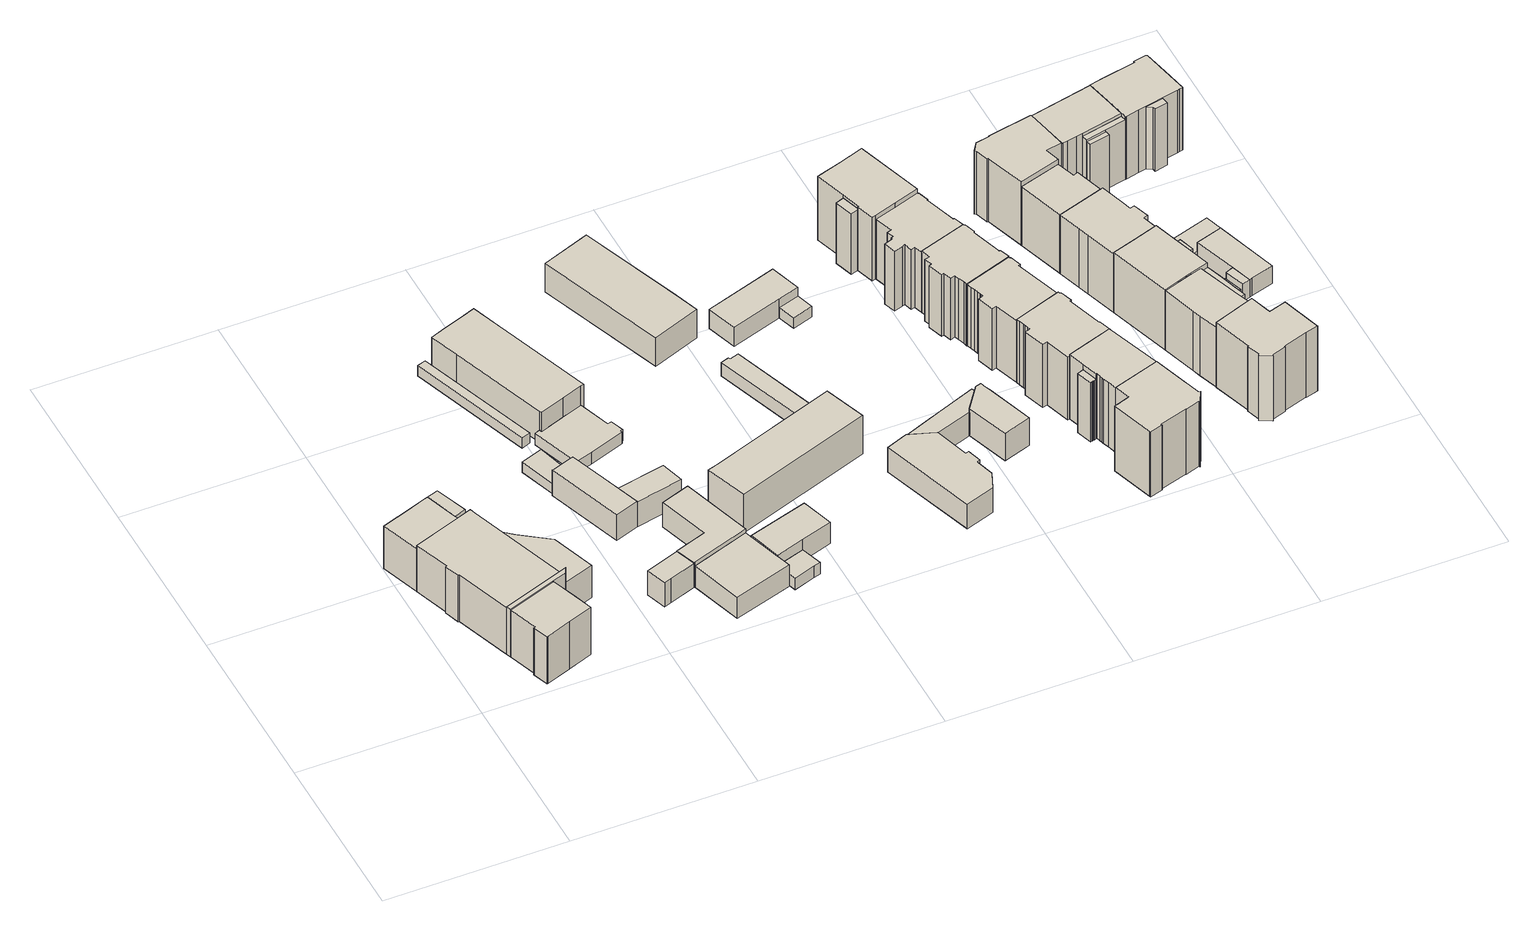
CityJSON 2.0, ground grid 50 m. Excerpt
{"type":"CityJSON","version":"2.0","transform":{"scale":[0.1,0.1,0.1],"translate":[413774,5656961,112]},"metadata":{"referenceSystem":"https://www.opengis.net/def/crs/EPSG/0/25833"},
"CityObjects":{
"building1":{"type":"Building","attributes":{"Gemeindeschluessel":14612000,"Geometrietyp2DReferenz":"3000","function":"31001_9998","roofType":"9999"},"children":["building1-1","building1-2","building1-3","building1-4","building1-5","building1-6"]},
"building1-1":{"type":"BuildingPart","attributes":{"Dachtyp_tdc":"tdcPolyFlatRoof","Dachneigung":10.19,"QualitaetDacherkennung":28,"Geometrietyp2DReferenz":"3000","measuredHeight":17.43,"roofType":"2100"},"parents":["building1"],"geometry":[{"type":"Solid","lod":"1","boundaries":[[[[0,1,2,3,4]],[[5,6,7,8,9]],[[4,6,5,0]],[[3,7,6,4]],[[2,8,7,3]],[[1,9,8,2]],[[0,5,9,1]]]]}]},
"building1-2":{"type":"BuildingPart","attributes":{"Dachtyp_tdc":"tdcGableRoof","Dachneigung":11.18,"QualitaetDacherkennung":90,"Geometrietyp2DReferenz":"3000","measuredHeight":16.26,"roofType":"3100"},"parents":["building1"],"geometry":[{"type":"Solid","lod":"1","boundaries":[[[[10,11,12,13,14,15,16,17,18,19]],[[20,21,8,22,7,23,24,25,26,27]],[[19,21,20,10]],[[18,8,21,19]],[[17,22,8,18]],[[16,7,22,17]],[[15,23,7,16]],[[14,24,23,15]],[[13,25,24,14]],[[12,26,25,13]],[[11,27,26,12]],[[10,20,27,11]]]]}]},
"building1-3":{"type":"BuildingPart","attributes":{"Dachtyp_tdc":"tdcPolyFlatRoof","Dachneigung":0,"QualitaetDacherkennung":28,"Geometrietyp2DReferenz":"3000","measuredHeight":15.15,"roofType":"1000"},"parents":["building1"],"geometry":[{"type":"Solid","lod":"1","boundaries":[[[[28,29,30,31,32,33,34,35,36,37]],[[38,39,9,40,41,42,43,44,45,46]],[[37,39,38,28]],[[36,9,39,37]],[[35,40,9,36]],[[34,41,40,35]],[[33,42,41,34]],[[32,43,42,33]],[[31,44,43,32]],[[30,45,44,31]],[[29,46,45,30]],[[28,38,46,29]]]]}]},
"building1-4":{"type":"BuildingPart","attributes":{"Dachtyp_tdc":"tdcPolyFlatRoof","Dachneigung":0,"QualitaetDacherkennung":69,"Geometrietyp2DReferenz":"3000","measuredHeight":13.95,"roofType":"1000"},"parents":["building1"],"geometry":[{"type":"Solid","lod":"1","boundaries":[[[[47,48,49,50]],[[51,52,53,54]],[[50,52,51,47]],[[49,53,52,50]],[[48,54,53,49]],[[47,51,54,48]]]]}]},
"building1-5":{"type":"BuildingPart","attributes":{"Dachtyp_tdc":"tdcPolyFlatRoof","Dachneigung":0,"QualitaetDacherkennung":20,"Geometrietyp2DReferenz":"3000","measuredHeight":10.63,"roofType":"1000"},"parents":["building1"],"geometry":[{"type":"Solid","lod":"1","boundaries":[[[[55,56,57,58,59,60]],[[61,5,39,38,62,63]],[[60,5,61,55]],[[59,39,5,60]],[[58,38,39,59]],[[57,62,38,58]],[[56,63,62,57]],[[55,61,63,56]]]]}]},
"building1-6":{"type":"BuildingPart","attributes":{"Dachtyp_tdc":"tdcPolyFlatRoof","Dachneigung":0,"QualitaetDacherkennung":52,"Geometrietyp2DReferenz":"3000","measuredHeight":14.01,"roofType":"1000"},"parents":["building1"],"geometry":[{"type":"Solid","lod":"1","boundaries":[[[[50,49,64,65,66,67,68]],[[52,45,44,69,70,71,53]],[[68,45,52,50]],[[67,44,45,68]],[[66,69,44,67]],[[65,70,69,66]],[[64,71,70,65]],[[49,53,71,64]],[[50,52,53,49]]]]}]},
"building2":{"type":"Building","attributes":{"Dachtyp_tdc":"tdcPolyFlatRoof","Gemeindeschluessel":14612000,"Dachneigung":5.05,"QualitaetDacherkennung":72,"Geometrietyp2DReferenz":"3000","measuredHeight":8.19,"function":"31001_9998","roofType":"2100"},"geometry":[{"type":"Solid","lod":"1","boundaries":[[[[72,73,74,75,76]],[[77,78,79,80,81]],[[76,78,77,72]],[[75,79,78,76]],[[74,80,79,75]],[[73,81,80,74]],[[72,77,81,73]]]]}]},
"building3":{"type":"Building","attributes":{"Dachtyp_tdc":"tdcPolyFlatRoof","Gemeindeschluessel":14612000,"Dachneigung":9.9,"QualitaetDacherkennung":56,"Geometrietyp2DReferenz":"3000","measuredHeight":4.41,"function":"31001_9998","roofType":"2100"},"geometry":[{"type":"Solid","lod":"1","boundaries":[[[[82,83,84,85]],[[86,87,88,89]],[[85,87,86,82]],[[84,88,87,85]],[[83,89,88,84]],[[82,86,89,83]]]]}]},
"building4":{"type":"Building","attributes":{"Dachtyp_tdc":"tdcPolyFlatRoof","Gemeindeschluessel":14612000,"Dachneigung":16.32,"QualitaetDacherkennung":69,"Geometrietyp2DReferenz":"3000","measuredHeight":3.81,"function":"31001_9998","roofType":"2100"},"geometry":[{"type":"Solid","lod":"1","boundaries":[[[[90,91,92,93]],[[94,95,96,97]],[[93,95,94,90]],[[92,96,95,93]],[[91,97,96,92]],[[90,94,97,91]]]]}]},
"building5":{"type":"Building","attributes":{"Gemeindeschluessel":14612000,"Geometrietyp2DReferenz":"3000","function":"31001_9998","roofType":"9999"},"children":["building5-1","building5-2"]},
"building5-1":{"type":"BuildingPart","attributes":{"Dachtyp_tdc":"tdcPolyFlatRoof","Dachneigung":4.7,"QualitaetDacherkennung":85,"Geometrietyp2DReferenz":"3000","measuredHeight":8.57,"roofType":"2100"},"parents":["building5"],"geometry":[{"type":"Solid","lod":"1","boundaries":[[[[98,99,100,101]],[[102,103,104,105]],[[101,103,102,98]],[[100,104,103,101]],[[99,105,104,100]],[[98,102,105,99]]]]}]},
"building5-2":{"type":"BuildingPart","attributes":{"Dachtyp_tdc":"tdcPolyFlatRoof","Dachneigung":7.68,"QualitaetDacherkennung":75,"Geometrietyp2DReferenz":"3000","measuredHeight":8.88,"roofType":"2100"},"parents":["building5"],"geometry":[{"type":"Solid","lod":"1","boundaries":[[[[106,107,108,109,110,111,112]],[[113,114,115,116,117,103,102]],[[112,114,113,106]],[[111,115,114,112]],[[110,116,115,111]],[[109,117,116,110]],[[108,103,117,109]],[[107,102,103,108]],[[106,113,102,107]]]]}]},
"building6":{"type":"Building","attributes":{"Dachtyp_tdc":"tdcFreeFormRoof","Gemeindeschluessel":14612000,"Dachneigung":32.74,"QualitaetDacherkennung":16,"Geometrietyp2DReferenz":"3000","measuredHeight":9.76,"function":"31001_9998","roofType":"5000"},"geometry":[{"type":"Solid","lod":"1","boundaries":[[[[118,119,120,121,122]],[[123,124,125,126,127]],[[122,124,123,118]],[[121,125,124,122]],[[120,126,125,121]],[[119,127,126,120]],[[118,123,127,119]]]]}]},
"building7":{"type":"Building","attributes":{"Dachtyp_tdc":"tdcPolyFlatRoof","Gemeindeschluessel":14612000,"Dachneigung":0,"QualitaetDacherkennung":61,"Geometrietyp2DReferenz":"3000","measuredHeight":7.99,"function":"31001_9998","roofType":"1000"},"geometry":[{"type":"Solid","lod":"1","boundaries":[[[[128,129,130,131,132,133,134]],[[135,136,80,79,137,138,139]],[[134,136,135,128]],[[133,80,136,134]],[[132,79,80,133]],[[131,137,79,132]],[[130,138,137,131]],[[129,139,138,130]],[[128,135,139,129]]]]}]},
"building8":{"type":"Building","attributes":{"Dachtyp_tdc":"tdcGableAndHippedGRoof","Gemeindeschluessel":14612000,"Dachneigung":36.89,"QualitaetDacherkennung":75,"Geometrietyp2DReferenz":"3000","measuredHeight":12.99,"function":"31001_9998","roofType":"9999"},"geometry":[{"type":"Solid","lod":"1","boundaries":[[[[140,141,142,143,144,145,146,147,148,149,150]],[[151,152,153,154,155,156,157,158,159,160,161]],[[150,152,151,140]],[[149,153,152,150]],[[148,154,153,149]],[[147,155,154,148]],[[146,156,155,147]],[[145,157,156,146]],[[144,158,157,145]],[[143,159,158,144]],[[142,160,159,143]],[[141,161,160,142]],[[140,151,161,141]]]]}]},
"building9":{"type":"Building","attributes":{"Dachtyp_tdc":"tdcGableRoof","Gemeindeschluessel":14612000,"Dachneigung":10.89,"QualitaetDacherkennung":84,"Geometrietyp2DReferenz":"3000","measuredHeight":4.88,"function":"31001_9998","roofType":"3100"},"geometry":[{"type":"Solid","lod":"1","boundaries":[[[[162,163,164,165,166,167,168,169,170,171,172,173]],[[174,175,176,177,178,179,180,181,182,183,184,185]],[[173,175,174,162]],[[172,176,175,173]],[[171,177,176,172]],[[170,178,177,171]],[[169,179,178,170]],[[168,180,179,169]],[[167,181,180,168]],[[166,182,181,167]],[[165,183,182,166]],[[164,184,183,165]],[[163,185,184,164]],[[162,174,185,163]]]]}]},
"building10":{"type":"Building","attributes":{"Dachtyp_tdc":"tdcGableRoof","Gemeindeschluessel":14612000,"Dachneigung":12.08,"QualitaetDacherkennung":31,"Geometrietyp2DReferenz":"3000","measuredHeight":4.35,"function":"31001_9998","roofType":"3100"},"geometry":[{"type":"Solid","lod":"1","boundaries":[[[[186,187,188,189,190,191]],[[192,193,194,195,196,197]],[[191,193,192,186]],[[190,194,193,191]],[[189,195,194,190]],[[188,196,195,189]],[[187,197,196,188]],[[186,192,197,187]]]]}]},
"building11":{"type":"Building","attributes":{"Dachtyp_tdc":"tdcPolyFlatRoof","Gemeindeschluessel":14612000,"Dachneigung":0,"QualitaetDacherkennung":78,"Geometrietyp2DReferenz":"3000","measuredHeight":7.06,"function":"31001_9998","roofType":"1000"},"geometry":[{"type":"Solid","lod":"1","boundaries":[[[[198,199,200,201,202]],[[203,204,205,206,207]],[[202,204,203,198]],[[201,205,204,202]],[[200,206,205,201]],[[199,207,206,200]],[[198,203,207,199]]]]}]},
"building12":{"type":"Building","attributes":{"name":"Deutsche Angestellten-Akademie","Gemeindeschluessel":14612000,"Geometrietyp2DReferenz":"3000","function":"31001_3021","roofType":"9999"},"children":["building12-1","building12-2"]},
"building12-1":{"type":"BuildingPart","attributes":{"Dachtyp_tdc":"tdcPolyFlatRoof","Dachneigung":0,"QualitaetDacherkennung":78,"Geometrietyp2DReferenz":"3000","measuredHeight":12.76,"roofType":"1000"},"parents":["building12"],"geometry":[{"type":"Solid","lod":"1","boundaries":[[[[208,209,210,211,212]],[[213,214,215,216,217]],[[212,214,213,208]],[[211,215,214,212]],[[210,216,215,211]],[[209,217,216,210]],[[208,213,217,209]]]]}]},
"building12-2":{"type":"BuildingPart","attributes":{"Dachtyp_tdc":"tdcPolyFlatRoof","Dachneigung":0,"QualitaetDacherkennung":0,"Geometrietyp2DReferenz":"3000","measuredHeight":3,"roofType":"9999"},"parents":["building12"],"geometry":[{"type":"Solid","lod":"1","boundaries":[[[[218,219,220,221,222]],[[223,224,225,213,217]],[[222,224,223,218]],[[221,225,224,222]],[[220,213,225,221]],[[219,217,213,220]],[[218,223,217,219]]]]}]},
"building13":{"type":"Building","attributes":{"Dachtyp_tdc":"tdcPolyFlatRoof","Gemeindeschluessel":14612000,"Dachneigung":3.46,"QualitaetDacherkennung":88,"Geometrietyp2DReferenz":"3000","measuredHeight":9.9,"function":"31001_2000","roofType":"2100"},"geometry":[{"type":"Solid","lod":"1","boundaries":[[[[226,227,228,229,230]],[[231,232,233,234,235]],[[230,232,231,226]],[[229,233,232,230]],[[228,234,233,229]],[[227,235,234,228]],[[226,231,235,227]]]]}]},
"building14":{"type":"Building","attributes":{"Gemeindeschluessel":14612000,"Geometrietyp2DReferenz":"3000","function":"31001_9998","roofType":"9999"},"children":["building14-1","building14-2"]},
"building14-1":{"type":"BuildingPart","attributes":{"Dachtyp_tdc":"tdcPolyFlatRoof","Dachneigung":4.41,"QualitaetDacherkennung":83,"Geometrietyp2DReferenz":"3000","measuredHeight":4.77,"roofType":"2100"},"parents":["building14"],"geometry":[{"type":"Solid","lod":"1","boundaries":[[[[236,237,238,239,240,241,242,243,244]],[[245,246,247,248,249,250,251,252,253]],[[244,246,245,236]],[[243,247,246,244]],[[242,248,247,243]],[[241,249,248,242]],[[240,250,249,241]],[[239,251,250,240]],[[238,252,251,239]],[[237,253,252,238]],[[236,245,253,237]]]]}]},
"building14-2":{"type":"BuildingPart","attributes":{"Dachtyp_tdc":"tdcPolyFlatRoof","Dachneigung":58.21,"QualitaetDacherkennung":44,"Geometrietyp2DReferenz":"3000","measuredHeight":10.54,"roofType":"2100"},"parents":["building14"],"geometry":[{"type":"Solid","lod":"1","boundaries":[[[[254,255,256,257]],[[224,246,245,225]],[[257,246,224,254]],[[256,245,246,257]],[[255,225,245,256]],[[254,224,225,255]]]]}]},
"building15":{"type":"Building","attributes":{"Dachtyp_tdc":"tdcFreeFormRoof","Gemeindeschluessel":14612000,"Dachneigung":13.94,"QualitaetDacherkennung":61,"Geometrietyp2DReferenz":"3000","measuredHeight":9.37,"function":"31001_9998","roofType":"5000"},"geometry":[{"type":"Solid","lod":"1","boundaries":[[[[258,259,260,261,262,263,264,265,266,267]],[[268,269,270,271,272,273,274,275,276,277]],[[267,269,268,258]],[[266,270,269,267]],[[265,271,270,266]],[[264,272,271,265]],[[263,273,272,264]],[[262,274,273,263]],[[261,275,274,262]],[[260,276,275,261]],[[259,277,276,260]],[[258,268,277,259]]]]}]},
"building16":{"type":"Building","attributes":{"Gemeindeschluessel":14612000,"Geometrietyp2DReferenz":"3000","function":"31001_9998","roofType":"9999"},"children":["building16-1","building16-2"]},
"building16-1":{"type":"BuildingPart","attributes":{"Dachtyp_tdc":"tdcPolyFlatRoof","Dachneigung":0,"QualitaetDacherkennung":48,"Geometrietyp2DReferenz":"3000","measuredHeight":6.29,"roofType":"1000"},"parents":["building16"],"geometry":[{"type":"Solid","lod":"1","boundaries":[[[[278,279,280,281,282]],[[283,284,285,286,287]],[[282,284,283,278]],[[281,285,284,282]],[[280,286,285,281]],[[279,287,286,280]],[[278,283,287,279]]]]}]},
"building16-2":{"type":"BuildingPart","attributes":{"Dachtyp_tdc":"tdcPolyFlatRoof","Dachneigung":0,"QualitaetDacherkennung":53,"Geometrietyp2DReferenz":"3000","measuredHeight":3.47,"roofType":"1000"},"parents":["building16"],"geometry":[{"type":"Solid","lod":"1","boundaries":[[[[288,289,290,291]],[[285,292,293,286]],[[291,292,285,288]],[[290,293,292,291]],[[289,286,293,290]],[[288,285,286,289]]]]}]},
"building17":{"type":"Building","attributes":{"Dachtyp_tdc":"tdcFreeFormRoof","Gemeindeschluessel":14612000,"Dachneigung":11.35,"QualitaetDacherkennung":16,"Geometrietyp2DReferenz":"3000","measuredHeight":9.2,"function":"31001_9998","roofType":"5000"},"geometry":[{"type":"Solid","lod":"1","boundaries":[[[[294,295,296,297,298,299,300]],[[275,274,301,302,303,304,305]],[[300,274,275,294]],[[299,301,274,300]],[[298,302,301,299]],[[297,303,302,298]],[[296,304,303,297]],[[295,305,304,296]],[[294,275,305,295]]]]}]},
"building18":{"type":"Building","attributes":{"Dachtyp_tdc":"tdcFreeFormRoof","Gemeindeschluessel":14612000,"Dachneigung":15.91,"QualitaetDacherkennung":83,"Geometrietyp2DReferenz":"3000","measuredHeight":9.66,"function":"31001_9998","roofType":"5000"},"geometry":[{"type":"Solid","lod":"1","boundaries":[[[[306,307,308,309,310,311,312]],[[313,314,315,316,317,318,319]],[[312,314,313,306]],[[311,315,314,312]],[[310,316,315,311]],[[309,317,316,310]],[[308,318,317,309]],[[307,319,318,308]],[[306,313,319,307]]]]}]},
"building19":{"type":"Building","attributes":{"Gemeindeschluessel":14612000,"Geometrietyp2DReferenz":"3000","function":"31001_9998","roofType":"9999"},"children":["building19-1","building19-2"]},
"building19-1":{"type":"BuildingPart","attributes":{"Dachtyp_tdc":"tdcPolyFlatRoof","Dachneigung":29.01,"QualitaetDacherkennung":42,"Geometrietyp2DReferenz":"3000","measuredHeight":20.57,"roofType":"2100"},"parents":["building19"],"geometry":[{"type":"Solid","lod":"1","boundaries":[[[[320,321,322,323,324]],[[325,326,327,328,329]],[[324,326,325,320]],[[323,327,326,324]],[[322,328,327,323]],[[321,329,328,322]],[[320,325,329,321]]]]}]},
"building19-2":{"type":"BuildingPart","attributes":{"Dachtyp_tdc":"tdcGableRoof","Dachneigung":31.36,"QualitaetDacherkennung":74,"Geometrietyp2DReferenz":"3000","measuredHeight":23.24,"roofType":"3100"},"parents":["building19"],"geometry":[{"type":"Solid","lod":"1","boundaries":[[[[330,331,332,333,334,335,336,337,338,339,340]],[[329,328,327,341,342,343,344,345,346,347,348]],[[340,328,329,330]],[[339,327,328,340]],[[338,341,327,339]],[[337,342,341,338]],[[336,343,342,337]],[[335,344,343,336]],[[334,345,344,335]],[[333,346,345,334]],[[332,347,346,333]],[[331,348,347,332]],[[330,329,348,331]]]]}]},
"building20":{"type":"Building","attributes":{"Dachtyp_tdc":"tdcFreeFormRoof","Gemeindeschluessel":14612000,"Dachneigung":28.69,"QualitaetDacherkennung":70,"Geometrietyp2DReferenz":"3000","measuredHeight":22.8,"function":"31001_9998","roofType":"5000"},"geometry":[{"type":"Solid","lod":"1","boundaries":[[[[349,350,351,352,353,354,355,356,357,358,359,360,361,362,363,364,365,366,367,368,369,370,371]],[[372,373,374,375,376,347,345,377,378,379,380,381,382,383,384,385,386,387,388,389,390,391,392]],[[371,373,372,349]],[[370,374,373,371]],[[369,375,374,370]],[[368,376,375,369]],[[367,347,376,368]],[[366,345,347,367]],[[365,377,345,366]],[[364,378,377,365]],[[363,379,378,364]],[[362,380,379,363]],[[361,381,380,362]],[[360,382,381,361]],[[359,383,382,360]],[[358,384,383,359]],[[357,385,384,358]],[[356,386,385,357]],[[355,387,386,356]],[[354,388,387,355]],[[353,389,388,354]],[[352,390,389,353]],[[351,391,390,352]],[[350,392,391,351]],[[349,372,392,350]]]]}]},
"building21":{"type":"Building","attributes":{"Dachtyp_tdc":"tdcFreeFormRoof","Gemeindeschluessel":14612000,"Dachneigung":30.2,"QualitaetDacherkennung":68,"Geometrietyp2DReferenz":"3000","measuredHeight":22.72,"function":"31001_9998","roofType":"5000"},"geometry":[{"type":"Solid","lod":"1","boundaries":[[[[393,394,395,396,397,398,399,400,401,402,403,404,405,406,407,408,409,410,411,412,413,414,415]],[[416,417,386,385,418,419,420,421,422,423,424,425,426,427,428,429,430,431,432,433,434,435,436]],[[415,417,416,393]],[[414,386,417,415]],[[413,385,386,414]],[[412,418,385,413]],[[411,419,418,412]],[[410,420,419,411]],[[409,421,420,410]],[[408,422,421,409]],[[407,423,422,408]],[[406,424,423,407]],[[405,425,424,406]],[[404,426,425,405]],[[403,427,426,404]],[[402,428,427,403]],[[401,429,428,402]],[[400,430,429,401]],[[399,431,430,400]],[[398,432,431,399]],[[397,433,432,398]],[[396,434,433,397]],[[395,435,434,396]],[[394,436,435,395]],[[393,416,436,394]]]]}]},
"building22":{"type":"Building","attributes":{"Dachtyp_tdc":"tdcFreeFormRoof","Gemeindeschluessel":14612000,"Dachneigung":31.07,"QualitaetDacherkennung":56,"Geometrietyp2DReferenz":"3000","measuredHeight":23.45,"function":"31001_9998","roofType":"5000"},"geometry":[{"type":"Solid","lod":"1","boundaries":[[[[437,438,439,440,441,442,443,444,445,446,447,448,449,450,451,452,453,454]],[[455,456,457,458,459,460,461,462,463,464,465,466,467,468,469,470,471,472]],[[454,456,455,437]],[[453,457,456,454]],[[452,458,457,453]],[[451,459,458,452]],[[450,460,459,451]],[[449,461,460,450]],[[448,462,461,449]],[[447,463,462,448]],[[446,464,463,447]],[[445,465,464,446]],[[444,466,465,445]],[[443,467,466,444]],[[442,468,467,443]],[[441,469,468,442]],[[440,470,469,441]],[[439,471,470,440]],[[438,472,471,439]],[[437,455,472,438]]]]}]},
"building23":{"type":"Building","attributes":{"Dachtyp_tdc":"tdcFreeFormRoof","Gemeindeschluessel":14612000,"Dachneigung":29.21,"QualitaetDacherkennung":70,"Geometrietyp2DReferenz":"3000","measuredHeight":22.56,"function":"31001_9998","roofType":"5000"},"geometry":[{"type":"Solid","lod":"1","boundaries":[[[[473,474,475,476,477,478,479,480,481,482,483,484,485,486,487,488,489,490]],[[491,492,493,494,495,496,497,498,499,500,501,502,503,504,505,506,507,508]],[[490,492,491,473]],[[489,493,492,490]],[[488,494,493,489]],[[487,495,494,488]],[[486,496,495,487]],[[485,497,496,486]],[[484,498,497,485]],[[483,499,498,484]],[[482,500,499,483]],[[481,501,500,482]],[[480,502,501,481]],[[479,503,502,480]],[[478,504,503,479]],[[477,505,504,478]],[[476,506,505,477]],[[475,507,506,476]],[[474,508,507,475]],[[473,491,508,474]]]]}]},
"building24":{"type":"Building","attributes":{"Dachtyp_tdc":"tdcFreeFormRoof","Gemeindeschluessel":14612000,"Dachneigung":28.61,"QualitaetDacherkennung":70,"Geometrietyp2DReferenz":"3000","measuredHeight":23.19,"function":"31001_9998","roofType":"5000"},"geometry":[{"type":"Solid","lod":"1","boundaries":[[[[509,510,511,512,513,514,515,516,517,518,519,520,521,522,523,524,525,526,527,528,529,530]],[[531,532,533,534,535,536,537,538,539,540,541,542,543,544,545,546,547,548,505,504,549,550]],[[530,532,531,509]],[[529,533,532,530]],[[528,534,533,529]],[[527,535,534,528]],[[526,536,535,527]],[[525,537,536,526]],[[524,538,537,525]],[[523,539,538,524]],[[522,540,539,523]],[[521,541,540,522]],[[520,542,541,521]],[[519,543,542,520]],[[518,544,543,519]],[[517,545,544,518]],[[516,546,545,517]],[[515,547,546,516]],[[514,548,547,515]],[[513,505,548,514]],[[512,504,505,513]],[[511,549,504,512]],[[510,550,549,511]],[[509,531,550,510]]]]}]},
"building25":{"type":"Building","attributes":{"Gemeindeschluessel":14612000,"Geometrietyp2DReferenz":"3000","function":"31001_9998","roofType":"9999"},"children":["building25-1","building25-2"]},
"building25-1":{"type":"BuildingPart","attributes":{"Dachtyp_tdc":"tdcGableRoof","Dachneigung":31.43,"QualitaetDacherkennung":72,"Geometrietyp2DReferenz":"3000","measuredHeight":23.36,"roofType":"3100"},"parents":["building25"],"geometry":[{"type":"Solid","lod":"1","boundaries":[[[[551,552,553,554,555,556,557,558,559,560,561,562,563]],[[564,565,566,567,568,569,537,570,536,571,572,573,574]],[[563,565,564,551]],[[562,566,565,563]],[[561,567,566,562]],[[560,568,567,561]],[[559,569,568,560]],[[558,537,569,559]],[[557,570,537,558]],[[556,536,570,557]],[[555,571,536,556]],[[554,572,571,555]],[[553,573,572,554]],[[552,574,573,553]],[[551,564,574,552]]]]}]},
"building25-2":{"type":"BuildingPart","attributes":{"Dachtyp_tdc":"tdcFreeFormRoof","Dachneigung":48.87,"QualitaetDacherkennung":26,"Geometrietyp2DReferenz":"3000","measuredHeight":20.05,"roofType":"5000"},"parents":["building25"],"geometry":[{"type":"Solid","lod":"1","boundaries":[[[[575,576,577,578,579,580,581,582,583]],[[584,585,586,569,568,587,588,589,590]],[[583,585,584,575]],[[582,586,585,583]],[[581,569,586,582]],[[580,568,569,581]],[[579,587,568,580]],[[578,588,587,579]],[[577,589,588,578]],[[576,590,589,577]],[[575,584,590,576]]]]}]},
"building26":{"type":"Building","attributes":{"Dachtyp_tdc":"tdcFreeFormRoof","Gemeindeschluessel":14612000,"Dachneigung":27.64,"QualitaetDacherkennung":67,"Geometrietyp2DReferenz":"3000","measuredHeight":20.92,"function":"31001_9998","roofType":"5000"},"geometry":[{"type":"Solid","lod":"1","boundaries":[[[[591,592,593,594,595,596,597,598]],[[599,600,601,602,603,604,605,606]],[[598,600,599,591]],[[597,601,600,598]],[[596,602,601,597]],[[595,603,602,596]],[[594,604,603,595]],[[593,605,604,594]],[[592,606,605,593]],[[591,599,606,592]]]]}]},
"building27":{"type":"Building","attributes":{"Dachtyp_tdc":"tdcFreeFormRoof","Gemeindeschluessel":14612000,"Dachneigung":38.4,"QualitaetDacherkennung":19,"Geometrietyp2DReferenz":"3000","measuredHeight":23.22,"function":"31001_9998","roofType":"5000"},"geometry":[{"type":"Solid","lod":"1","boundaries":[[[[607,608,609,610,611,612,613,614,615,616,617,618,619,620,621,622]],[[623,624,600,599,625,626,627,628,629,630,631,632,633,634,635,636]],[[622,624,623,607]],[[621,600,624,622]],[[620,599,600,621]],[[619,625,599,620]],[[618,626,625,619]],[[617,627,626,618]],[[616,628,627,617]],[[615,629,628,616]],[[614,630,629,615]],[[613,631,630,614]],[[612,632,631,613]],[[611,633,632,612]],[[610,634,633,611]],[[609,635,634,610]],[[608,636,635,609]],[[607,623,636,608]]]]}]},
"building28":{"type":"Building","attributes":{"Dachtyp_tdc":"tdcFreeFormRoof","Gemeindeschluessel":14612000,"Dachneigung":30.68,"QualitaetDacherkennung":76,"Geometrietyp2DReferenz":"3000","measuredHeight":21.69,"function":"31001_9998","roofType":"5000"},"geometry":[{"type":"Solid","lod":"1","boundaries":[[[[637,638,639,640,641,642,643,644,645,646,647,648,649]],[[650,651,652,653,654,655,604,603,656,657,658,659,660]],[[649,651,650,637]],[[648,652,651,649]],[[647,653,652,648]],[[646,654,653,647]],[[645,655,654,646]],[[644,604,655,645]],[[643,603,604,644]],[[642,656,603,643]],[[641,657,656,642]],[[640,658,657,641]],[[639,659,658,640]],[[638,660,659,639]],[[637,650,660,638]]]]}]},
"building29":{"type":"Building","attributes":{"Gemeindeschluessel":14612000,"Geometrietyp2DReferenz":"3000","function":"31001_9998","roofType":"9999"},"children":["building29-1","building29-2"]},
"building29-1":{"type":"BuildingPart","attributes":{"Dachtyp_tdc":"tdcGableRoof","Dachneigung":13.86,"QualitaetDacherkennung":47,"Geometrietyp2DReferenz":"3000","measuredHeight":19.2,"roofType":"3100"},"parents":["building29"],"geometry":[{"type":"Solid","lod":"1","boundaries":[[[[661,662,663,664]],[[665,666,667,668]],[[664,666,665,661]],[[663,667,666,664]],[[662,668,667,663]],[[661,665,668,662]]]]}]},
"building29-2":{"type":"BuildingPart","attributes":{"Dachtyp_tdc":"tdcGableRoof","Dachneigung":31,"QualitaetDacherkennung":76,"Geometrietyp2DReferenz":"3000","measuredHeight":21.99,"roofType":"3100"},"parents":["building29"],"geometry":[{"type":"Solid","lod":"1","boundaries":[[[[669,670,671,672,673,674,675,676]],[[666,677,678,679,652,680,651,667]],[[676,666,667,669]],[[675,677,666,676]],[[674,678,677,675]],[[673,679,678,674]],[[672,652,679,673]],[[671,680,652,672]],[[670,651,680,671]],[[669,667,651,670]]]]}]},
"building30":{"type":"Building","attributes":{"Gemeindeschluessel":14612000,"Geometrietyp2DReferenz":"3000","function":"31001_9998","roofType":"9999"},"children":["building30-1","building30-2","building30-3"]},
"building30-1":{"type":"BuildingPart","attributes":{"Dachtyp_tdc":"tdcPolyFlatRoof","Dachneigung":0,"QualitaetDacherkennung":77,"Geometrietyp2DReferenz":"3000","measuredHeight":16.58,"roofType":"1000"},"parents":["building30"],"geometry":[{"type":"Solid","lod":"1","boundaries":[[[[681,682,683,684]],[[685,686,687,688]],[[684,686,685,681]],[[683,687,686,684]],[[682,688,687,683]],[[681,685,688,682]]]]}]},
"building30-2":{"type":"BuildingPart","attributes":{"Dachtyp_tdc":"tdcGableRoof","Dachneigung":26.18,"QualitaetDacherkennung":70,"Geometrietyp2DReferenz":"3000","measuredHeight":21.36,"roofType":"3100"},"parents":["building30"],"geometry":[{"type":"Solid","lod":"1","boundaries":[[[[689,690,691,692,693,694,695,696,697]],[[698,699,700,701,702,679,703,704,705]],[[697,699,698,689]],[[696,700,699,697]],[[695,701,700,696]],[[694,702,701,695]],[[693,679,702,694]],[[692,703,679,693]],[[691,704,703,692]],[[690,705,704,691]],[[689,698,705,690]]]]}]},
"building30-3":{"type":"BuildingPart","attributes":{"Dachtyp_tdc":"tdcPolyFlatRoof","Dachneigung":24.9,"QualitaetDacherkennung":54,"Geometrietyp2DReferenz":"3000","measuredHeight":19,"roofType":"2100"},"parents":["building30"],"geometry":[{"type":"Solid","lod":"1","boundaries":[[[[706,707,708,709,710,711,712]],[[704,677,687,686,713,714,705]],[[712,677,704,706]],[[711,687,677,712]],[[710,686,687,711]],[[709,713,686,710]],[[708,714,713,709]],[[707,705,714,708]],[[706,704,705,707]]]]}]},
"building31":{"type":"Building","attributes":{"Dachtyp_tdc":"tdcFreeFormRoof","Gemeindeschluessel":14612000,"Dachneigung":32.37,"QualitaetDacherkennung":49,"Geometrietyp2DReferenz":"3000","measuredHeight":23.16,"function":"31001_9998","roofType":"5000"},"geometry":[{"type":"Solid","lod":"1","boundaries":[[[[715,716,717,718,719,720,721,722,723,724,725,726,727,728,729,730]],[[731,732,733,734,735,736,737,738,739,740,741,742,743,744,745,746]],[[730,732,731,715]],[[729,733,732,730]],[[728,734,733,729]],[[727,735,734,728]],[[726,736,735,727]],[[725,737,736,726]],[[724,738,737,725]],[[723,739,738,724]],[[722,740,739,723]],[[721,741,740,722]],[[720,742,741,721]],[[719,743,742,720]],[[718,744,743,719]],[[717,745,744,718]],[[716,746,745,717]],[[715,731,746,716]]]]}]},
"building32":{"type":"Building","attributes":{"Gemeindeschluessel":14612000,"Geometrietyp2DReferenz":"3000","function":"31001_9998","roofType":"9999"},"children":["building32-1","building32-2","building32-3"]},
"building32-1":{"type":"BuildingPart","attributes":{"Dachtyp_tdc":"tdcPolyFlatRoof","Dachneigung":18.28,"QualitaetDacherkennung":60,"Geometrietyp2DReferenz":"3000","measuredHeight":19.84,"roofType":"2100"},"parents":["building32"],"geometry":[{"type":"Solid","lod":"1","boundaries":[[[[747,748,749,750,751]],[[752,753,754,755,756]],[[751,753,752,747]],[[750,754,753,751]],[[749,755,754,750]],[[748,756,755,749]],[[747,752,756,748]]]]}]},
"building32-2":{"type":"BuildingPart","attributes":{"Dachtyp_tdc":"tdcPolyFlatRoof","Dachneigung":14.09,"QualitaetDacherkennung":40,"Geometrietyp2DReferenz":"3000","measuredHeight":19.27,"roofType":"2100"},"parents":["building32"],"geometry":[{"type":"Solid","lod":"1","boundaries":[[[[757,758,759,760]],[[756,761,762,752]],[[760,761,756,757]],[[759,762,761,760]],[[758,752,762,759]],[[757,756,752,758]]]]}]},
"building32-3":{"type":"BuildingPart","attributes":{"Dachtyp_tdc":"tdcGableRoof","Dachneigung":30.6,"QualitaetDacherkennung":64,"Geometrietyp2DReferenz":"3000","measuredHeight":22.6,"roofType":"3100"},"parents":["building32"],"geometry":[{"type":"Solid","lod":"1","boundaries":[[[[763,764,765,766,767,768,769,770,771,772,773,774]],[[775,776,754,753,777,778,779,780,781,782,783,784]],[[774,776,775,763]],[[773,754,776,774]],[[772,753,754,773]],[[771,777,753,772]],[[770,778,777,771]],[[769,779,778,770]],[[768,780,779,769]],[[767,781,780,768]],[[766,782,781,767]],[[765,783,782,766]],[[764,784,783,765]],[[763,775,784,764]]]]}]},
"building33":{"type":"Building","attributes":{"Dachtyp_tdc":"tdcPolyFlatRoof","Gemeindeschluessel":14612000,"Dachneigung":0,"QualitaetDacherkennung":77,"Geometrietyp2DReferenz":"3000","measuredHeight":2.71,"function":"31001_9998","roofType":"1000"},"geometry":[{"type":"Solid","lod":"1","boundaries":[[[[785,786,787,788,789,790,791,792,793,794]],[[795,796,797,798,799,800,801,802,803,804]],[[794,796,795,785]],[[793,797,796,794]],[[792,798,797,793]],[[791,799,798,792]],[[790,800,799,791]],[[789,801,800,790]],[[788,802,801,789]],[[787,803,802,788]],[[786,804,803,787]],[[785,795,804,786]]]]}]},
"building34":{"type":"Building","attributes":{"Gemeindeschluessel":14612000,"Geometrietyp2DReferenz":"3000","function":"31001_9998","roofType":"9999"},"children":["building34-1","building34-2"]},
"building34-1":{"type":"BuildingPart","attributes":{"Dachtyp_tdc":"tdcPolyFlatRoof","Dachneigung":16.77,"QualitaetDacherkennung":44,"Geometrietyp2DReferenz":"3000","measuredHeight":6.59,"roofType":"2100"},"parents":["building34"],"geometry":[{"type":"Solid","lod":"1","boundaries":[[[[805,806,807,808]],[[809,810,811,812]],[[808,810,809,805]],[[807,811,810,808]],[[806,812,811,807]],[[805,809,812,806]]]]}]},
"building34-2":{"type":"BuildingPart","attributes":{"Dachtyp_tdc":"tdcPolyFlatRoof","Dachneigung":6.98,"QualitaetDacherkennung":69,"Geometrietyp2DReferenz":"3000","measuredHeight":6.27,"roofType":"2100"},"parents":["building34"],"geometry":[{"type":"Solid","lod":"1","boundaries":[[[[806,805,813,814,815,816]],[[812,817,818,819,820,809]],[[816,817,812,806]],[[815,818,817,816]],[[814,819,818,815]],[[813,820,819,814]],[[805,809,820,813]],[[806,812,809,805]]]]}]},
"building35":{"type":"Building","attributes":{"Gemeindeschluessel":14612000,"Geometrietyp2DReferenz":"3000","function":"31001_9998","roofType":"9999"},"children":["building35-1","building35-2"]},
"building35-1":{"type":"BuildingPart","attributes":{"Dachtyp_tdc":"tdcGableRoof","Dachneigung":32.15,"QualitaetDacherkennung":59,"Geometrietyp2DReferenz":"3000","measuredHeight":22.93,"roofType":"3100"},"parents":["building35"],"geometry":[{"type":"Solid","lod":"1","boundaries":[[[[821,822,823,824,825,826,827,828,829,830,831,832,833,834,835,836,837]],[[838,839,840,841,842,843,844,845,846,847,848,849,850,851,852,853,854]],[[836,839,838,837]],[[835,840,839,836]],[[834,841,840,835]],[[833,842,841,834]],[[832,843,842,833]],[[831,844,843,832]],[[830,845,844,831]],[[829,846,845,830]],[[828,847,846,829]],[[827,848,847,828]],[[826,849,848,827]],[[825,850,849,826]],[[824,851,850,825]],[[823,852,851,824]],[[822,853,852,823]],[[821,854,853,822]],[[837,838,854,821]]]]}]},
"building35-2":{"type":"BuildingPart","attributes":{"Dachtyp_tdc":"tdcPolyFlatRoof","Dachneigung":13.64,"QualitaetDacherkennung":38,"Geometrietyp2DReferenz":"3000","measuredHeight":20.75,"roofType":"2100"},"parents":["building35"],"geometry":[{"type":"Solid","lod":"1","boundaries":[[[[855,856,857,858,859,860,861,862,863,864]],[[865,866,867,868,869,870,871,872,839,838]],[[864,865,838,855]],[[863,866,865,864]],[[862,867,866,863]],[[861,868,867,862]],[[860,869,868,861]],[[859,870,869,860]],[[858,871,870,859]],[[857,872,871,858]],[[856,839,872,857]],[[855,838,839,856]]]]}]}
},
"vertices":[
[330,227,163],[141,161,163],[146,148,163],[282,196,163],[321,210,163],[330,227,7],[321,210,7],[282,196,7],[146,148,7],[141,161,7],
[170,67,162],[185,24,162],[188,25,162],[257,50,162],[325,74,162],[308,122,162],[282,196,162],[214,172,162],[146,148,162],[174,68,162],[170,67,7],[174,68,7],[214,172,7],[308,122,7],[325,74,7],[257,50,7],[188,25,7],[185,24,7],
[215,499,159],[210,514,159],[178,503,159],[39,454,159],[73,357,159],[70,356,159],[84,315,159],[87,315,159],[141,161,159],[312,221,159],[215,499,7],[312,221,7],[87,315,7],[84,315,7],[70,356,7],[73,357,7],[39,454,7],[178,503,7],[210,514,7],
[204,531,147],[172,620,147],[141,610,147],[172,520,147],[204,531,7],[172,520,7],[141,610,7],[172,620,7],
[412,256,113],[370,377,113],[291,433,113],[215,499,113],[312,221,113],[330,227,113],[412,256,7],[291,433,7],[370,377,7],
[115,601,147],[94,593,147],[2,561,147],[39,454,147],[178,503,147],[2,561,7],[94,593,7],[115,601,7],
[557,151,86],[579,159,86],[651,184,86],[631,240,86],[538,207,86],[557,151,7],[538,207,7],[631,240,7],[651,184,7],[579,159,7],
[508,748,43],[448,727,43],[483,623,43],[538,642,43],[508,748,9],[538,642,9],[483,623,9],[448,727,9],
[510,818,38],[390,1156,38],[367,1148,38],[486,809,38],[510,818,4],[486,809,4],[367,1148,4],[390,1156,4],
[617,435,91],[747,462,91],[729,525,91],[595,498,91],[617,435,8],[595,498,8],[729,525,8],[747,462,8],
[552,412,92],[617,435,92],[595,498,92],[544,644,92],[538,642,92],[483,623,92],[479,622,92],[552,412,8],[479,622,8],[483,623,8],[538,642,8],[544,644,8],
[655,186,74],[700,42,74],[862,93,74],[821,222,74],[815,241,74],[655,186,4],[815,241,4],[821,222,4],[862,93,4],[700,42,4],
[815,241,87],[753,437,87],[673,410,87],[718,270,87],[631,240,87],[651,184,87],[655,186,87],[815,241,7],[655,186,7],[718,270,7],[673,410,7],[753,437,7],
[670,851,107],[572,1125,107],[543,1206,107],[511,1194,107],[443,1170,107],[408,1157,107],[437,1077,107],[533,809,107],[535,803,107],[604,828,107],[660,848,107],[670,851,4],[660,848,4],[604,828,4],[535,803,4],[533,809,4],[437,1077,4],[408,1157,4],[443,1170,4],[511,1194,4],[543,1206,4],[572,1125,4],
[702,763,45],[691,760,45],[660,848,45],[567,814,45],[535,803,45],[533,809,45],[518,804,45],[565,669,45],[613,685,45],[710,719,45],[708,724,45],[715,726,45],[702,763,7],[715,726,7],[708,724,7],[710,719,7],[613,685,7],[565,669,7],[518,804,7],[533,809,7],[535,803,7],[567,814,7],[660,848,7],[691,760,7],
[947,98,44],[928,157,44],[849,132,44],[862,93,44],[868,73,44],[929,93,44],[947,98,7],[929,93,7],[868,73,7],[862,93,7],[849,132,7],[928,157,7],
[849,132,78],[928,157,78],[1014,184,78],[986,272,78],[821,222,78],[849,132,8],[821,222,8],[986,272,8],[1014,184,8],[928,157,8],
[1179,555,133],[832,433,133],[801,423,133],[841,308,133],[1220,440,133],[1179,555,6],[1220,440,6],[841,308,6],[801,423,6],[832,433,6],
[830,437,36],[832,433,36],[1179,555,36],[1178,558,36],[1138,544,36],[830,437,6],[1138,544,6],[1178,558,6],
[900,933,100],[1032,982,100],[1009,1047,100],[903,1334,100],[770,1285,100],[900,933,6],[770,1285,6],[903,1334,6],[1009,1047,6],[1032,982,6],
[1174,570,51],[1078,845,51],[1053,837,51],[1051,842,51],[1029,835,51],[1115,590,51],[1110,588,51],[1123,552,51],[1133,556,51],[1174,570,6],[1133,556,6],[1123,552,6],[1110,588,6],[1115,590,6],[1029,835,6],[1051,842,6],[1053,837,6],[1078,845,6],
[1138,544,101],[1178,558,101],[1174,570,101],[1133,556,101],
[1431,224,85],[1419,263,85],[1410,260,85],[1381,356,85],[1308,381,85],[1248,358,85],[1337,94,85],[1417,121,85],[1437,170,85],[1422,221,85],[1431,224,5],[1422,221,5],[1437,170,5],[1417,121,5],[1337,94,5],[1248,358,5],[1308,381,5],[1381,356,5],[1410,260,5],[1419,263,5],
[1075,1002,67],[1102,918,67],[1243,964,67],[1301,982,67],[1274,1066,67],[1075,1002,4],[1274,1066,4],[1301,982,4],[1243,964,4],[1102,918,4],
[1301,982,39],[1243,964,39],[1259,916,39],[1316,934,39],[1316,934,4],[1259,916,4],
[1381,356,82],[1481,390,82],[1527,453,82],[1521,463,82],[1421,425,82],[1383,410,82],[1308,381,82],[1383,410,5],[1421,425,5],[1521,463,5],[1527,453,5],[1481,390,5],
[1521,273,96],[1597,298,96],[1553,429,96],[1548,443,96],[1543,458,96],[1527,453,96],[1481,390,96],[1521,273,6],[1481,390,6],[1527,453,6],[1543,458,6],[1548,443,6],[1553,429,6],[1597,298,6],
[1465,1027,206],[1485,1033,206],[1488,1034,206],[1471,1086,206],[1449,1078,206],[1465,1027,7],[1449,1078,7],[1471,1086,7],[1488,1034,7],[1485,1033,7],
[1485,1033,216],[1501,984,216],[1512,988,216],[1573,1007,216],[1642,1030,216],[1581,1217,216],[1513,1194,216],[1450,1174,216],[1443,1172,216],[1471,1086,216],[1488,1034,216],[1443,1172,7],[1450,1174,7],[1513,1194,7],[1581,1217,7],[1642,1030,7],[1573,1007,7],[1512,988,7],[1501,984,7],
[1518,907,204],[1493,898,204],[1504,865,204],[1529,873,204],[1536,876,204],[1543,853,204],[1554,856,204],[1561,833,204],[1692,876,204],[1690,880,204],[1694,881,204],[1684,909,204],[1681,908,204],[1652,997,204],[1654,997,204],[1644,1027,204],[1643,1026,204],[1642,1030,204],[1512,988,204],[1529,937,204],[1517,933,204],[1523,914,204],[1517,911,204],[1518,907,7],[1517,911,7],[1523,914,7],[1517,933,7],[1529,937,7],[1643,1026,7],[1644,1027,7],[1654,997,7],[1652,997,7],[1681,908,7],[1684,909,7],[1694,881,7],[1690,880,7],[1692,876,7],[1561,833,7],[1554,856,7],[1543,853,7],[1536,876,7],[1529,873,7],[1504,865,7],[1493,898,7],
[1555,803,209],[1563,781,209],[1555,778,209],[1569,736,209],[1576,738,209],[1583,715,209],[1597,720,209],[1601,708,209],[1607,690,209],[1609,682,209],[1610,680,209],[1741,724,209],[1742,727,209],[1744,728,209],[1734,755,209],[1731,754,209],[1703,840,209],[1706,842,209],[1696,872,209],[1693,872,209],[1692,876,209],[1561,833,209],[1570,807,209],[1555,803,7],[1570,807,7],[1693,872,7],[1696,872,7],[1706,842,7],[1703,840,7],[1731,754,7],[1734,755,7],[1744,728,7],[1742,727,7],[1741,724,7],[1610,680,7],[1609,682,7],[1607,690,7],[1601,708,7],[1597,720,7],[1583,715,7],[1576,738,7],[1569,736,7],[1555,778,7],[1563,781,7],
[1903,227,221],[1774,185,221],[1789,141,221],[1767,134,221],[1757,130,221],[1745,127,221],[1783,9,221],[1784,6,221],[1819,17,221],[1818,21,221],[1896,44,221],[1896,43,221],[1935,55,221],[1938,53,221],[1954,85,221],[1949,86,221],[1936,128,221],[1935,128,221],[1903,227,7],[1935,128,7],[1936,128,7],[1949,86,7],[1954,85,7],[1938,53,7],[1935,55,7],[1896,43,7],[1896,44,7],[1818,21,7],[1819,17,7],[1784,6,7],[1783,9,7],[1745,127,7],[1757,130,7],[1767,134,7],[1789,141,7],[1774,185,7],
[1628,626,210],[1613,620,210],[1628,574,210],[1640,578,210],[1663,510,210],[1795,555,210],[1750,688,210],[1756,689,210],[1746,720,210],[1744,719,210],[1741,724,210],[1610,680,210],[1615,665,210],[1619,654,210],[1622,644,210],[1625,637,210],[1626,632,210],[1628,628,210],[1628,626,8],[1628,628,8],[1626,632,8],[1625,637,8],[1622,644,8],[1619,654,8],[1615,665,8],[1610,680,8],[1741,724,8],[1744,719,8],[1746,720,8],[1756,689,8],[1750,688,8],[1795,555,8],[1663,510,8],[1640,578,8],[1628,574,8],[1613,620,8],
[1811,516,216],[1800,550,216],[1797,549,216],[1795,555,216],[1663,510,216],[1666,500,216],[1670,486,216],[1672,481,216],[1675,472,216],[1677,466,216],[1673,464,216],[1665,462,216],[1663,461,216],[1682,403,216],[1696,407,216],[1718,338,216],[1724,339,216],[1849,381,216],[1852,382,216],[1841,417,216],[1839,416,216],[1807,515,216],[1811,516,8],[1807,515,8],[1839,416,8],[1841,417,8],[1852,382,8],[1849,381,8],[1724,339,8],[1718,338,8],[1696,407,8],[1682,403,8],[1663,461,8],[1665,462,8],[1673,464,8],[1677,466,8],[1675,472,8],[1672,481,8],[1670,486,8],[1666,500,8],[1797,549,8],[1800,550,8],
[1761,226,220],[1767,209,220],[1774,185,220],[1839,206,220],[1903,227,220],[1849,381,220],[1787,360,220],[1724,339,220],[1739,293,220],[1753,249,220],[1754,250,220],[1758,237,220],[1760,231,220],[1761,226,8],[1760,231,8],[1758,237,8],[1754,250,8],[1753,249,8],[1739,293,8],[1787,360,8],[1903,227,8],[1839,206,8],[1774,185,8],[1767,209,8],
[1735,243,203],[1739,245,203],[1741,245,203],[1744,247,203],[1747,247,203],[1753,249,203],[1739,293,203],[1730,290,203],[1721,287,203],[1735,243,8],[1721,287,8],[1730,290,8],[1747,247,8],[1744,247,8],[1741,245,8],[1739,245,8],
[1879,946,200],[1880,943,200],[1921,818,200],[1921,816,200],[2049,857,200],[2024,935,200],[2011,930,200],[1994,981,200],[1879,946,8],[1994,981,8],[2011,930,8],[2024,935,8],[2049,857,8],[1921,816,8],[1921,818,8],[1880,943,8],
[2026,1030,216],[2002,1150,216],[2000,1149,216],[1999,1150,216],[1878,1127,216],[1878,1125,216],[1842,1118,216],[1840,1119,216],[1824,1094,216],[1828,1092,216],[1840,1055,216],[1843,1056,216],[1879,948,216],[1879,946,216],[1994,981,216],[1982,1022,216],[2026,1030,8],[1982,1022,8],[1879,948,8],[1843,1056,8],[1840,1055,8],[1828,1092,8],[1824,1094,8],[1840,1119,8],[1842,1118,8],[1878,1125,8],[1878,1127,8],[1999,1150,8],[2000,1149,8],[2002,1150,8],
[2100,720,201],[2112,724,201],[2097,769,201],[2085,765,201],[2076,794,201],[2055,859,201],[2049,857,201],[1921,816,201],[1922,813,201],[1942,751,201],[1952,721,201],[1980,635,201],[2113,678,201],[2100,720,8],[2113,678,8],[1980,635,8],[1952,721,8],[1942,751,8],[1922,813,8],[2055,859,8],[2076,794,8],[2085,765,8],[2097,769,8],[2112,724,8],
[2163,576,196],[2149,618,196],[2134,613,196],[2148,571,196],[2163,576,8],[2148,571,8],[2134,613,8],[2149,618,8],
[2134,613,206],[2113,678,206],[2047,656,206],[1980,635,206],[2036,463,206],[2103,485,206],[2169,506,206],[2148,571,206],[2169,506,8],[2103,485,8],[2036,463,8],[2047,656,8],
[2217,418,173],[2200,470,173],[2183,464,173],[2199,412,173],[2217,418,8],[2199,412,8],[2183,464,8],[2200,470,8],
[2206,333,203],[2191,374,203],[2147,499,203],[2102,484,203],[2036,463,203],[2066,368,203],[2074,344,203],[2092,292,203],[2159,317,203],[2206,333,8],[2159,317,8],[2092,292,8],[2074,344,8],[2066,368,8],[2102,484,8],[2147,499,8],[2191,374,8],
[2147,499,192],[2191,374,192],[2210,380,192],[2207,388,192],[2199,412,192],[2183,464,192],[2169,506,192],[2207,388,8],[2210,380,8],
[2137,147,220],[2135,142,220],[2166,126,220],[2167,130,220],[2206,143,220],[2205,146,220],[2274,168,220],[2274,167,220],[2308,177,220],[2307,179,220],[2273,287,220],[2225,272,220],[2206,333,220],[2092,292,220],[2128,184,220],[2125,183,220],[2137,147,7],[2125,183,7],[2128,184,7],[2092,292,7],[2206,333,7],[2225,272,7],[2273,287,7],[2307,179,7],[2308,177,7],[2274,167,7],[2274,168,7],[2205,146,7],[2206,143,7],[2167,130,7],[2166,126,7],[2135,142,7],
[2091,1025,205],[2147,1037,205],[2205,1050,205],[2202,1065,205],[2087,1041,205],[2091,1025,9],[2087,1041,9],[2202,1065,9],[2205,1050,9],[2147,1037,9],
[2147,1037,200],[2091,1025,200],[2094,1011,200],[2150,1023,200],[2150,1023,9],[2094,1011,9],
[2176,1187,214],[2178,1188,214],[2002,1150,214],[2016,1081,214],[2026,1030,214],[2026,1029,214],[2030,1030,214],[2044,1032,214],[2070,1038,214],[2087,1041,214],[2202,1065,214],[2191,1118,214],[2176,1187,9],[2191,1118,9],[2070,1038,9],[2044,1032,9],[2030,1030,9],[2026,1029,9],[2026,1030,9],[2016,1081,9],[2002,1150,9],[2178,1188,9],
[2241,718,36],[2314,741,36],[2335,748,36],[2313,817,36],[2198,781,36],[2200,777,36],[2178,771,36],[2180,765,36],[2143,753,36],[2164,693,36],[2241,718,9],[2164,693,9],[2143,753,9],[2180,765,9],[2178,771,9],[2200,777,9],[2198,781,9],[2313,817,9],[2335,748,9],[2314,741,9],
[2300,545,66],[2281,601,66],[2260,593,66],[2278,539,66],[2300,545,8],[2278,539,8],[2260,593,8],[2281,601,8],
[2308,548,66],[2370,567,66],[2314,741,66],[2241,718,66],[2241,718,8],[2314,741,8],[2370,567,8],[2308,548,8],
[2365,1083,216],[2374,1085,216],[2359,1155,216],[2345,1223,216],[2342,1223,216],[2341,1225,216],[2307,1218,216],[2307,1214,216],[2215,1196,216],[2179,1188,216],[2176,1187,216],[2191,1118,216],[2205,1050,216],[2206,1048,216],[2209,1049,216],[2244,1057,216],[2358,1081,216],[2358,1081,10],[2244,1057,10],[2209,1049,10],[2206,1048,10],[2205,1050,10],[2191,1118,10],[2176,1187,10],[2179,1188,10],[2215,1196,10],[2307,1214,10],[2307,1218,10],[2341,1225,10],[2342,1223,10],[2345,1223,10],[2359,1155,10],[2374,1085,10],[2365,1083,10],
[2358,1081,215],[2244,1057,215],[2265,1061,215],[2280,1054,215],[2282,1044,215],[2318,1052,215],[2316,1062,215],[2314,1072,215],[2339,1077,215],[2352,1080,215],[2352,1080,10],[2339,1077,10],[2314,1072,10],[2316,1062,10],[2318,1052,10],[2282,1044,10],[2280,1054,10],[2265,1061,10]
]}
